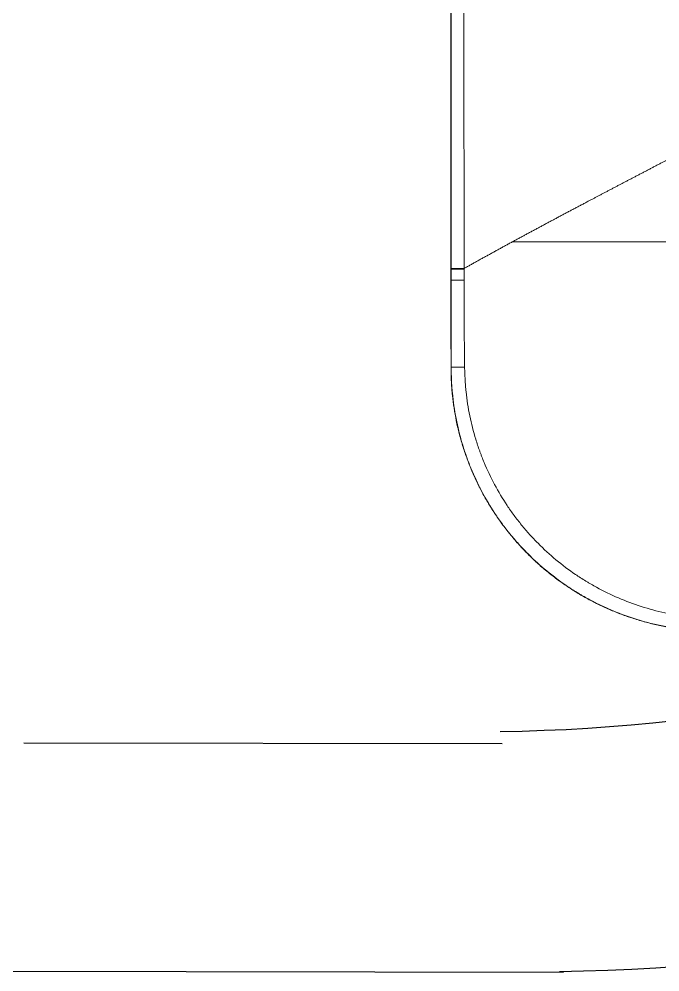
# Model space of a CAD drawing. Header units: inches. Extents: x 3778 to 56227, y -16914 to 35091.
# Drawn here: x 41931.2 to 42002.3, y -13116.7 to -13010.8 of the extents above; entities that cross this region are included whole.
import ezdxf

# ---------------------------------------------------------------- set-up
doc = ezdxf.new("R2010")
doc.units = ezdxf.units.IN
doc.header["$LTSCALE"] = 100
doc.header["$MEASUREMENT"] = 0
doc.linetypes.add('DH-HID2', pattern=[1.2, 0.8, -0.4])
doc.layers.add('2-con', color=2, linetype='Continuous')
doc.layers.add('FU-FURM', color=251, linetype='DH-HID2')
doc.layers.add('mark-B', color=2, linetype='Continuous', lineweight=20)

# ---------------------------------------------------------------- blocks, each defined once
blk = doc.blocks.new('cjscjdeh')
at = {"layer": 'FU-FURM', "color": 8}
for p, q in [((149774.68, 67752.61), (149827.77, 67752.55)), ((149756.66, 67727.25), (149834.59, 67727.15))]:
    blk.add_line(p, q, dxfattribs=at)
for centre, radius, end in [((149824.96, 67948.11), 194.25, 358.6435), ((149831.27, 67940.8), 213.6, 358.6433)]:
    blk.add_arc(centre, radius, 270.767, end, dxfattribs=at)
blk = doc.blocks.new('무풍1WAY 대형')
at = {"layer": 'mark-B'}
blk.add_line((704.91, -39.11), (704.93, -39.11), dxfattribs=at)
blk.add_ellipse((702.62, -39.11), major_axis=(2.29, 0), ratio=0.007334, start_param=5.088721, end_param=6.269222, dxfattribs=at)
for points, knots in [([(675.73, -0.13), (676.21, -0.14), (676.69, -0.15), (677.4, -0.19), (677.64, -0.2), (678, -0.23), (678.12, -0.24), (678.36, -0.26), (678.48, -0.27), (679.07, -0.33), (679.79, -0.42), (680.62, -0.56), (680.97, -0.62), (681.21, -0.67), (681.33, -0.69), (682.39, -0.9), (683.32, -1.14), (685.15, -1.7), (686.05, -2.02), (687.37, -2.57), (687.8, -2.76), (688.67, -3.17), (689.1, -3.39), (689.73, -3.73), (689.94, -3.85), (690.26, -4.02), (690.36, -4.09), (690.57, -4.21), (690.67, -4.27), (691.19, -4.58), (691.6, -4.84), (692.79, -5.64), (693.55, -6.21), (695.03, -7.42), (695.73, -8.06), (696.74, -9.08), (697.07, -9.43), (697.56, -9.97), (697.72, -10.15), (698.03, -10.51), (698.19, -10.7), (698.64, -11.26), (699.23, -12.02), (699.78, -12.8), (700.57, -13.99), (701.06, -14.81), (701.95, -16.49), (702.35, -17.36), (702.81, -18.47), (702.9, -18.7), (703.03, -19.04), (703.07, -19.15), (703.15, -19.38), (703.19, -19.49), (703.39, -20.06), (703.54, -20.51), (703.95, -21.89), (704.18, -22.82), (704.54, -24.68), (704.68, -25.63), (704.78, -26.69), (704.79, -26.81), (704.81, -27.05), (704.84, -27.41), (704.86, -27.77), (704.89, -28.49), (704.9, -28.97), (704.9, -29.45)], [0, 0, 0, 0, 0.03125, 0.03125, 0.046875, 0.046875, 0.054688, 0.054688, 0.0625, 0.0625, 0.09375, 0.109375, 0.117188, 0.117188, 0.125, 0.125, 0.1875, 0.1875, 0.25, 0.25, 0.28125, 0.28125, 0.3125, 0.3125, 0.328125, 0.328125, 0.335938, 0.335938, 0.34375, 0.34375, 0.375, 0.375, 0.4375, 0.4375, 0.5, 0.5, 0.53125, 0.53125, 0.546875, 0.546875, 0.5625, 0.5625, 0.59375, 0.625, 0.625, 0.6875, 0.6875, 0.75, 0.75, 0.765625, 0.765625, 0.773438, 0.773438, 0.78125, 0.78125, 0.8125, 0.8125, 0.875, 0.875, 0.9375, 0.9375, 0.945313, 0.945313, 0.953125, 0.96875, 0.96875, 1, 1, 1, 1]), ([(675.95, -0.12), (676.42, -0.12), (676.9, -0.14), (677.61, -0.18), (677.84, -0.2), (678.14, -0.22), (678.2, -0.23), (678.31, -0.24), (678.37, -0.24), (678.55, -0.26), (678.67, -0.27), (679.25, -0.33), (679.72, -0.4), (680.65, -0.54), (681.12, -0.63), (682.04, -0.82), (682.5, -0.92), (683.42, -1.16), (683.87, -1.29), (684.55, -1.5), (684.89, -1.61), (685.23, -1.72), (685.46, -1.8), (685.57, -1.84), (686.13, -2.04), (686.57, -2.22), (687.45, -2.58), (687.88, -2.78), (688.52, -3.08), (688.73, -3.19), (689.15, -3.4), (689.36, -3.51), (689.99, -3.85), (690.4, -4.08), (691.21, -4.57), (691.6, -4.82), (692.39, -5.35), (692.78, -5.62), (693.35, -6.05), (693.54, -6.19), (693.82, -6.41), (693.92, -6.49), (694.1, -6.64), (694.2, -6.71), (694.66, -7.09), (695.02, -7.4), (695.72, -8.04), (696.06, -8.37), (696.73, -9.04), (697.05, -9.38), (697.68, -10.08), (697.99, -10.44), (698.59, -11.16), (698.88, -11.54), (699.45, -12.3), (699.72, -12.68), (700.12, -13.28), (700.25, -13.48), (700.44, -13.78), (700.5, -13.88), (700.63, -14.09), (700.94, -14.6), (701.23, -15.11), (701.68, -15.95), (701.89, -16.37), (702.3, -17.22), (702.49, -17.65), (702.76, -18.31), (702.85, -18.52), (703.02, -18.96), (703.1, -19.19), (703.34, -19.85), (703.49, -20.3), (703.7, -20.98), (703.77, -21.21), (703.9, -21.66), (703.96, -21.89), (704.05, -22.24), (704.07, -22.36), (704.13, -22.59), (704.16, -22.7), (704.24, -23.05), (704.29, -23.29), (704.43, -23.99), (704.51, -24.45), (704.65, -25.39), (704.71, -25.86), (704.77, -26.44), (704.79, -26.56), (704.81, -26.8), (704.82, -26.91), (704.84, -27.27), (704.86, -27.5), (704.9, -28.21), (704.91, -28.68), (704.92, -29.15)], [0, 0, 0, 0, 0.03125, 0.03125, 0.046875, 0.046875, 0.050781, 0.050781, 0.054687, 0.054687, 0.0625, 0.0625, 0.09375, 0.09375, 0.125, 0.125, 0.15625, 0.15625, 0.1875, 0.1875, 0.203125, 0.210937, 0.210937, 0.21875, 0.21875, 0.25, 0.25, 0.28125, 0.28125, 0.296875, 0.296875, 0.3125, 0.3125, 0.34375, 0.34375, 0.375, 0.375, 0.40625, 0.40625, 0.421875, 0.421875, 0.429687, 0.429687, 0.4375, 0.4375, 0.46875, 0.46875, 0.5, 0.5, 0.53125, 0.53125, 0.5625, 0.5625, 0.59375, 0.59375, 0.625, 0.625, 0.640625, 0.640625, 0.648437, 0.648437, 0.65625, 0.6875, 0.6875, 0.71875, 0.71875, 0.75, 0.75, 0.765625, 0.765625, 0.78125, 0.78125, 0.8125, 0.8125, 0.828125, 0.828125, 0.84375, 0.84375, 0.851562, 0.851562, 0.859375, 0.859375, 0.875, 0.875, 0.90625, 0.90625, 0.9375, 0.9375, 0.945312, 0.945312, 0.953125, 0.953125, 0.96875, 0.96875, 1, 1, 1, 1]), ([(703.41, -29.45), (703.41, -29.22), (703.4, -28.99), (703.38, -28.54), (703.37, -28.31), (703.35, -27.86), (703.33, -27.63), (703.3, -27.29), (703.29, -27.18), (703.27, -26.95), (703.26, -26.84), (703.15, -25.83), (703.02, -24.94), (702.66, -23.18), (702.43, -22.3), (702.04, -21.01), (701.89, -20.57), (701.7, -20.04), (701.66, -19.93), (701.58, -19.72), (701.54, -19.61), (701.42, -19.29), (701.33, -19.08), (700.9, -18.03), (700.51, -17.21), (699.66, -15.62), (699.2, -14.85), (698.45, -13.72), (697.93, -12.99), (697.37, -12.27), (696.94, -11.74), (696.79, -11.56), (696.5, -11.22), (696.35, -11.05), (695.89, -10.54), (695.58, -10.21), (694.62, -9.24), (693.96, -8.63), (692.57, -7.48), (691.85, -6.94), (690.73, -6.18), (690.34, -5.93), (689.86, -5.63), (689.76, -5.57), (689.57, -5.46), (689.47, -5.4), (689.17, -5.23), (688.97, -5.12), (687.98, -4.57), (687.16, -4.17), (685.5, -3.46), (684.66, -3.15), (682.94, -2.6), (682.06, -2.36), (681.06, -2.14), (680.95, -2.12), (680.73, -2.07), (680.39, -2), (679.61, -1.86), (678.94, -1.76), (678.38, -1.69), (678.26, -1.67), (678.04, -1.65), (677.7, -1.61), (677.36, -1.58), (676.69, -1.53), (676.24, -1.51), (675.79, -1.49)], [0, 0, 0, 0, 0.015625, 0.015625, 0.03125, 0.03125, 0.046875, 0.046875, 0.054687, 0.054687, 0.0625, 0.0625, 0.125, 0.125, 0.1875, 0.1875, 0.21875, 0.21875, 0.226562, 0.226562, 0.234375, 0.234375, 0.25, 0.25, 0.3125, 0.3125, 0.375, 0.375, 0.40625, 0.4375, 0.4375, 0.453125, 0.453125, 0.46875, 0.46875, 0.5, 0.5, 0.5625, 0.5625, 0.625, 0.625, 0.65625, 0.65625, 0.664062, 0.664062, 0.671875, 0.671875, 0.6875, 0.6875, 0.75, 0.75, 0.8125, 0.8125, 0.875, 0.875, 0.882812, 0.882812, 0.890625, 0.90625, 0.9375, 0.9375, 0.945312, 0.945312, 0.953125, 0.96875, 0.96875, 1, 1, 1, 1]), ([(704.9, -29.45), (704.9, -29.45), (704.89, -29.45), (704.85, -29.45), (704.82, -29.45), (704.77, -29.45), (704.75, -29.45), (704.71, -29.45), (704.68, -29.45), (704.61, -29.45), (704.55, -29.45), (704.45, -29.45), (704.42, -29.45), (704.34, -29.45), (704.3, -29.45), (704.19, -29.45), (704.1, -29.45), (703.97, -29.45), (703.92, -29.45), (703.82, -29.45), (703.77, -29.45), (703.67, -29.45), (703.62, -29.45), (703.56, -29.45), (703.56, -29.45), (703.54, -29.45), (703.52, -29.45), (703.48, -29.45), (703.44, -29.45), (703.41, -29.45)], [0, 0, 0, 0, 0.125, 0.125, 0.25, 0.25, 0.3125, 0.3125, 0.375, 0.375, 0.5, 0.5, 0.5625, 0.5625, 0.625, 0.625, 0.75, 0.75, 0.8125, 0.8125, 0.875, 0.875, 0.9375, 0.9375, 0.945312, 0.945312, 0.953125, 0.96875, 1, 1, 1, 1]), ([(703.46, -39.12), (703.46, -38.72), (703.46, -38.32), (703.46, -37.51), (703.46, -37.11), (703.45, -35.9), (703.45, -35.09), (703.45, -34.08), (703.45, -33.88), (703.45, -33.48), (703.45, -32.87), (703.44, -32.27), (703.44, -31.66), (703.44, -31.46), (703.44, -31.16), (703.44, -31.01), (703.44, -30.86), (703.44, -30.76), (703.44, -30.71), (703.44, -30.61), (703.44, -30.56), (703.43, -30.45), (703.43, -30.4), (703.43, -30.25), (703.43, -30.15), (703.42, -29.85), (703.42, -29.65), (703.41, -29.45)], [0, 0, 0, 0, 0.125, 0.125, 0.25, 0.25, 0.5, 0.5, 0.5625, 0.5625, 0.625, 0.75, 0.75, 0.8125, 0.8125, 0.84375, 0.859375, 0.859375, 0.875, 0.875, 0.890625, 0.890625, 0.90625, 0.90625, 0.9375, 0.9375, 1, 1, 1, 1]), ([(704.9, -29.45), (704.9, -29.65), (704.9, -29.85), (704.9, -30.16), (704.9, -30.26), (704.9, -30.46), (704.9, -30.56), (704.91, -30.86), (704.91, -31.06), (704.91, -31.46), (704.91, -32.07), (704.91, -32.87), (704.91, -33.47), (704.91, -33.88), (704.91, -34.08), (704.91, -35.08), (704.91, -35.89), (704.91, -37.09), (704.91, -37.5), (704.91, -38.1), (704.91, -38.3), (704.91, -38.7), (704.91, -38.9), (704.91, -39.11)], [0, 0, 0, 0, 0.0625, 0.0625, 0.09375, 0.09375, 0.125, 0.125, 0.1875, 0.1875, 0.25, 0.375, 0.4375, 0.4375, 0.5, 0.5, 0.75, 0.75, 0.875, 0.875, 0.9375, 0.9375, 1, 1, 1, 1]), ([(704.92, -29.45), (704.92, -30.26), (704.92, -31.06), (704.93, -32.27), (704.93, -32.87), (704.93, -33.47), (704.93, -33.88), (704.93, -34.08), (704.93, -35.89), (704.93, -37.5), (704.93, -39.11)], [0, 0, 0, 0, 0.25, 0.25, 0.375, 0.4375, 0.4375, 0.5, 0.5, 1, 1, 1, 1]), ([(703.47, -40.35), (703.47, -40.35), (703.47, -40.35), (703.47, -40.25), (703.47, -40.14), (703.46, -39.94), (703.46, -39.83), (703.46, -39.53), (703.46, -39.32), (703.46, -39.12)], [0, 0, 0, 0, 0.002123, 0.002123, 0.254799, 0.254799, 0.507485, 0.507485, 1, 1, 1, 1]), ([(704.91, -39.11), (704.91, -39.11), (704.91, -39.11), (704.91, -39.31), (704.91, -39.52), (704.91, -39.82), (704.91, -39.92), (704.91, -40.13), (704.91, -40.23), (704.91, -40.34)], [0, 0, 0, 0, 0.000033, 0.000033, 0.500017, 0.500017, 0.745189, 0.745189, 1, 1, 1, 1]), ([(704.93, -39.11), (704.93, -39.31), (704.93, -39.52), (704.93, -39.93), (704.93, -40.13), (704.93, -40.34)], [0, 0, 0, 0, 0.5, 0.5, 1, 1, 1, 1]), ([(703.47, -40.43), (703.41, -40.46), (703.29, -40.53), (703.1, -40.63), (702.92, -40.73), (702.74, -40.83), (702.56, -40.93), (702.38, -41.03), (702.2, -41.13), (702.02, -41.23), (701.83, -41.34), (701.65, -41.44), (701.47, -41.54), (701.28, -41.64), (701.1, -41.74), (700.92, -41.84), (700.73, -41.94), (700.55, -42.04), (700.36, -42.15), (700.18, -42.25), (699.99, -42.35), (699.81, -42.45), (699.62, -42.55), (699.44, -42.65), (699.25, -42.76), (699.07, -42.86), (698.88, -42.96), (698.69, -43.06), (698.5, -43.16), (698.32, -43.27), (698.19, -43.33), (698.13, -43.37)], [0, 0, 0, 0, 0.034099, 0.068226, 0.102379, 0.13656, 0.170767, 0.205002, 0.239264, 0.273554, 0.30787, 0.342214, 0.376586, 0.410984, 0.445411, 0.479864, 0.514346, 0.548855, 0.583391, 0.617955, 0.652547, 0.687167, 0.721814, 0.75649, 0.791193, 0.825924, 0.860683, 0.89547, 0.930285, 0.965129, 1, 1, 1, 1]), ([(704.91, -40.34), (704.91, -40.34), (704.9, -40.34), (704.86, -40.34), (704.84, -40.34), (704.77, -40.34), (704.73, -40.34), (704.63, -40.35), (704.57, -40.35), (704.44, -40.35), (704.37, -40.35), (704.22, -40.35), (704.14, -40.35), (703.96, -40.35), (703.87, -40.35), (703.67, -40.35), (703.57, -40.35), (703.47, -40.35)], [0, 0, 0, 0, 0.125, 0.125, 0.25, 0.25, 0.375, 0.375, 0.5, 0.5, 0.625, 0.625, 0.75, 0.75, 0.875, 0.875, 1, 1, 1, 1]), ([(703.47, -40.43), (703.47, -40.43), (703.47, -40.43), (703.47, -40.4), (703.47, -40.38), (703.47, -40.35)], [0, 0, 0, 0, 0.000577, 0.000577, 1, 1, 1, 1]), ([(704.91, -40.41), (704.91, -40.41), (704.91, -40.41), (704.91, -40.41), (704.91, -40.41), (704.91, -40.41), (704.91, -40.41), (704.91, -40.41), (704.9, -40.41), (704.9, -40.41), (704.9, -40.41), (704.9, -40.41), (704.89, -40.41), (704.89, -40.41), (704.88, -40.41), (704.87, -40.41), (704.86, -40.41), (704.85, -40.41), (704.84, -40.41), (704.83, -40.41), (704.82, -40.42), (704.8, -40.42), (704.79, -40.42), (704.77, -40.42), (704.76, -40.42), (704.74, -40.42), (704.72, -40.42), (704.7, -40.42), (704.68, -40.42), (704.66, -40.42), (704.64, -40.42), (704.62, -40.42), (704.6, -40.42), (704.57, -40.42), (704.55, -40.42), (704.52, -40.42), (704.5, -40.42), (704.47, -40.42), (704.44, -40.42), (704.41, -40.42), (704.38, -40.42), (704.35, -40.42), (704.32, -40.42), (704.29, -40.42), (704.26, -40.42), (704.23, -40.42), (704.2, -40.42), (704.16, -40.42), (704.13, -40.42), (704.09, -40.42), (704.06, -40.42), (704.02, -40.42), (703.99, -40.42), (703.95, -40.42), (703.91, -40.43), (703.87, -40.43), (703.83, -40.43), (703.79, -40.43), (703.76, -40.43), (703.72, -40.43), (703.67, -40.43), (703.63, -40.43), (703.59, -40.43), (703.55, -40.43), (703.51, -40.43), (703.48, -40.43), (703.47, -40.43)], [0, 0, 0, 0, 0.009091, 0.018182, 0.027273, 0.036364, 0.045455, 0.054546, 0.063637, 0.072728, 0.081819, 0.09091, 0.100001, 0.116982, 0.133963, 0.150944, 0.167926, 0.184907, 0.201888, 0.218869, 0.23585, 0.252831, 0.269812, 0.286793, 0.303774, 0.320755, 0.337737, 0.354718, 0.371699, 0.38868, 0.405661, 0.422642, 0.439623, 0.456604, 0.473585, 0.490567, 0.507548, 0.524529, 0.54151, 0.558491, 0.575472, 0.592453, 0.609434, 0.626416, 0.643397, 0.660378, 0.677359, 0.69434, 0.711321, 0.728302, 0.745283, 0.762264, 0.779246, 0.796227, 0.813208, 0.830189, 0.84717, 0.864151, 0.881132, 0.898113, 0.915094, 0.932076, 0.949057, 0.966038, 0.983019, 1, 1, 1, 1]), ([(703.66, -439.1), (703.66, -405.87), (703.65, -372.65), (703.63, -306.21), (703.62, -272.98), (703.59, -206.54), (703.58, -173.32), (703.54, -123.48), (703.53, -106.87), (703.5, -73.65), (703.48, -57.04), (703.47, -40.43)], [0, 0, 0, 0, 0.25, 0.25, 0.5, 0.5, 0.75, 0.75, 0.875, 0.875, 1, 1, 1, 1]), ([(704.91, -40.41), (704.92, -57.03), (704.92, -73.64), (704.94, -106.87), (704.94, -123.49), (704.95, -173.34), (704.96, -206.57), (704.98, -273.03), (704.98, -306.26), (704.99, -372.72), (705, -405.95), (705, -439.19)], [0, 0, 0, 0, 0.125, 0.125, 0.25, 0.25, 0.5, 0.5, 0.75, 0.75, 1, 1, 1, 1]), ([(657.18, -43.37), (658.91, -43.37), (660.65, -43.37), (663.24, -43.37), (664.11, -43.37), (665.83, -43.37), (666.7, -43.37), (668.42, -43.37), (669.29, -43.37), (671.01, -43.37), (671.87, -43.37), (674.46, -43.37), (676.18, -43.37), (678.32, -43.37), (678.75, -43.37), (679.4, -43.37), (679.61, -43.37), (680.04, -43.37), (680.25, -43.37), (680.68, -43.37), (680.9, -43.37), (681.32, -43.37), (681.54, -43.37), (682.18, -43.37), (682.61, -43.37), (683.46, -43.37), (683.88, -43.37), (684.74, -43.37), (685.16, -43.37), (686.43, -43.37), (687.28, -43.37), (689.81, -43.37), (691.49, -43.37), (693.99, -43.37), (694.82, -43.37), (696.48, -43.37), (697.31, -43.37), (698.13, -43.37)], [0, 0, 0, 0, 0.125, 0.125, 0.1875, 0.1875, 0.25, 0.25, 0.3125, 0.3125, 0.375, 0.375, 0.5, 0.5, 0.53125, 0.53125, 0.546875, 0.546875, 0.5625, 0.5625, 0.578125, 0.578125, 0.59375, 0.59375, 0.625, 0.625, 0.65625, 0.65625, 0.6875, 0.6875, 0.75, 0.75, 0.875, 0.875, 0.9375, 0.9375, 1, 1, 1, 1]), ([(698.13, -43.37), (698.07, -43.4), (697.95, -43.47), (697.76, -43.56), (697.58, -43.66), (697.4, -43.76), (697.22, -43.86), (697.04, -43.96), (696.85, -44.06), (696.67, -44.16), (696.49, -44.26), (696.3, -44.36), (696.12, -44.46), (695.94, -44.55), (695.75, -44.65), (695.57, -44.75), (695.38, -44.85), (695.2, -44.95), (695.02, -45.05), (694.83, -45.15), (694.65, -45.25), (694.46, -45.35), (694.28, -45.45), (694.09, -45.55), (693.91, -45.65), (693.72, -45.74), (693.54, -45.84), (693.35, -45.94), (693.16, -46.04), (692.98, -46.14), (692.79, -46.24), (692.61, -46.34), (692.42, -46.44), (692.23, -46.54), (692.05, -46.64), (691.86, -46.74), (691.67, -46.84), (691.49, -46.94), (691.3, -47.03), (691.11, -47.13), (690.92, -47.23), (690.74, -47.33), (690.55, -47.43), (690.36, -47.53), (690.17, -47.63), (689.98, -47.73), (689.8, -47.83), (689.57, -47.95), (689.3, -48.09), (689, -48.25), (688.69, -48.41), (688.38, -48.58), (688.06, -48.74), (687.75, -48.91), (687.43, -49.07), (687.11, -49.24), (686.79, -49.41), (686.47, -49.58), (686.14, -49.75), (685.82, -49.92), (685.49, -50.09), (685.16, -50.27), (684.82, -50.44), (684.49, -50.62), (684.15, -50.8), (683.81, -50.97), (683.46, -51.15), (683.12, -51.33), (682.77, -51.51), (682.43, -51.7), (682.07, -51.88), (681.84, -52), (681.72, -52.06)], [0, 0, 0, 0, 0.011313, 0.022629, 0.033949, 0.045271, 0.056597, 0.067927, 0.079259, 0.090595, 0.101934, 0.113276, 0.124622, 0.135971, 0.147324, 0.15868, 0.170039, 0.181402, 0.192768, 0.204137, 0.21551, 0.226886, 0.238266, 0.249649, 0.261036, 0.272426, 0.28382, 0.295218, 0.306618, 0.318023, 0.329431, 0.340842, 0.352258, 0.363676, 0.375099, 0.386525, 0.397955, 0.409388, 0.420825, 0.432266, 0.44371, 0.455158, 0.46661, 0.478066, 0.489525, 0.500989, 0.512456, 0.523926, 0.542421, 0.561032, 0.579759, 0.598601, 0.61756, 0.636635, 0.655827, 0.675135, 0.694559, 0.714101, 0.733759, 0.753534, 0.773426, 0.793435, 0.813561, 0.833805, 0.854167, 0.874646, 0.895243, 0.915958, 0.936791, 0.957742, 0.978812, 1, 1, 1, 1]), ([(681.72, -52.06), (681.67, -52.09), (681.56, -52.15), (681.4, -52.23), (681.24, -52.31), (681.08, -52.4), (680.98, -52.45), (680.92, -52.48)], [0, 0, 0, 0, 0.199005, 0.398508, 0.598508, 0.799005, 1, 1, 1, 1])]:
    blk.add_open_spline(points, degree=3, knots=knots, dxfattribs=at)
for points, degree in [([(704.9, -29.45), (704.92, -29.45)], 1), ([(704.92, -29.15), (704.92, -29.25), (704.92, -29.35), (704.92, -29.45)], 3), ([(704.93, -39.11), (704.93, -39.11), (704.93, -39.11), (704.93, -39.11)], 3), ([(704.93, -40.34), (704.91, -40.34)], 1), ([(704.91, -40.34), (704.91, -40.36), (704.91, -40.39), (704.91, -40.41)], 3), ([(704.93, -40.34), (704.98, -173.29), (705, -306.24), (705.02, -439.19)], 3)]:
    blk.add_open_spline(points, degree=degree, dxfattribs=at)
blk = doc.blocks.new('dpdjzjs')
at = {"layer": 'mark-B', "rotation": 180}
blk.add_blockref('무풍1WAY 대형', (178654.91, 88751.49), dxfattribs=at)

msp = doc.modelspace()

# ---------------------------------------------------------------- block references
msp.add_blockref('cjscjdeh', (-107842.97, -80843.84))
at = {"layer": '2-con'}
msp.add_blockref('dpdjzjs', (-135970.86, -101830.44), dxfattribs=at)

doc.saveas('drawing.dxf')
